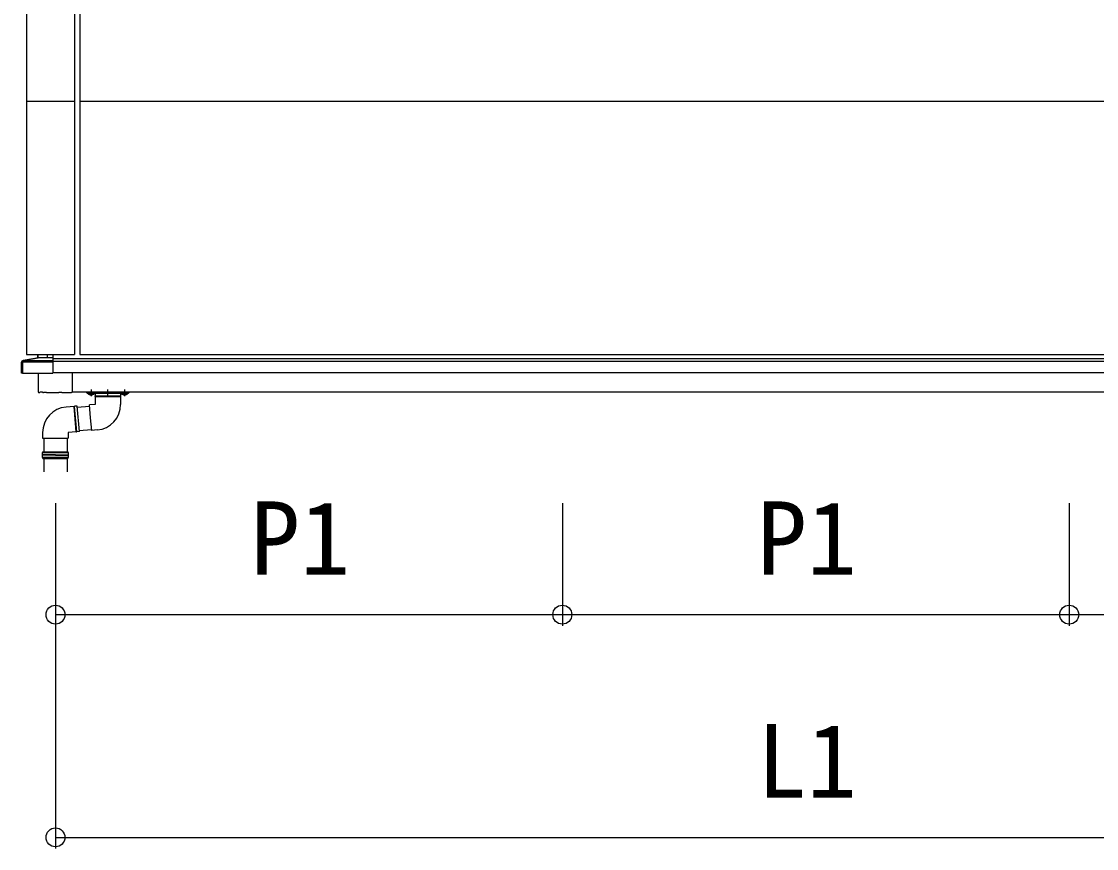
# Model space of a CAD drawing. Units: millimetres, scale not verified. Extents: x -693 to 693, y -1120 to 1121.
# Drawn here: x 284.6 to 381.1, y 429.8 to 504.1 of the extents above; entities that cross this region are included whole.
import ezdxf
from ezdxf.enums import TextEntityAlignment as Align

# ---------------------------------------------------------------- set-up
doc = ezdxf.new("R2010")
doc.units = ezdxf.units.MM
doc.header["$LTSCALE"] = 6
doc.layers.add('0-5_YKK_A1', color=4, linetype='Continuous')
doc.layers.add('0-6_YKK_D', color=6, linetype='Continuous')
doc.styles.add('ＭＳ ゴシック', font='')
doc.styles.get('ＭＳ ゴシック').set_extended_font_data('MS Gothic')

msp = doc.modelspace()

# ---------------------------------------------------------------- linework, layer by layer
at = {"layer": '0-5_YKK_A1'}
for p, q in [((285.004, 533.813), (285.004, 474.188)), ((289.304, 533.813), (289.304, 474.188)), ((289.804, 533.813), (289.804, 474.188)), ((285.004, 496.938), (289.304, 496.938)), ((289.804, 496.938), (423.854, 496.938)), ((284.691, 473.666), (286.059, 473.9)), ((286.076, 473.9), (284.708, 473.666)), ((285.004, 474.188), (289.304, 474.188)), ((286.014, 473.893), (286.014, 474.188)), ((286.059, 473.9), (286.059, 474.188)), ((286.889, 473.9), (286.076, 473.9)), ((286.889, 473.893), (286.889, 474.188)), ((287.354, 473.893), (286.889, 473.893)), ((287.354, 474.188), (287.354, 473.893)), ((287.354, 473.893), (287.354, 473.666)), ((287.354, 473.838), (423.354, 473.838)), ((289.804, 474.188), (423.854, 474.188)), ((284.554, 472.513), (284.554, 473.504)), ((284.554, 473.504), (284.654, 473.504)), ((287.354, 473.504), (284.654, 473.504)), ((284.654, 473.504), (284.654, 472.513)), ((284.708, 473.666), (287.354, 473.666)), ((287.354, 473.666), (287.354, 473.504)), ((287.354, 473.588), (423.354, 473.588)), ((287.354, 473.504), (287.354, 472.513)), ((284.654, 472.513), (284.554, 472.513)), ((284.654, 472.513), (287.354, 472.513)), ((286.054, 472.513), (286.054, 470.838)), ((287.354, 472.588), (423.354, 472.588)), ((289.104, 472.588), (289.104, 470.803)), ((290.804, 471.068), (290.804, 470.462)), ((292.304, 470.488), (292.304, 471.063)), ((293.804, 471.068), (293.804, 470.462)), ((286.429, 470.826), (286.204, 470.826)), ((286.804, 470.792), (286.529, 470.792)), ((287.904, 470.788), (287.904, 470.792)), ((288.179, 470.792), (287.904, 470.792)), ((288.179, 470.792), (288.179, 470.788)), ((289.029, 470.803), (289.104, 470.803)), ((290.429, 470.838), (294.179, 470.838)), ((290.429, 470.813), (294.179, 470.813)), ((290.479, 470.713), (294.129, 470.713)), ((290.509, 470.713), (291.099, 470.713)), ((290.509, 470.701), (290.509, 470.713)), ((291.099, 470.701), (290.509, 470.701)), ((290.679, 470.584), (290.747, 470.72)), ((290.804, 470.75), (290.747, 470.72)), ((290.804, 470.538), (290.804, 470.888)), ((290.804, 470.75), (290.862, 470.72)), ((290.929, 470.584), (290.862, 470.72)), ((291.099, 470.701), (291.099, 470.713)), ((291.154, 470.713), (293.454, 470.713)), ((291.154, 470.713), (291.154, 470.496)), ((291.154, 470.429), (291.154, 469.713)), ((291.159, 470.488), (293.45, 470.488)), ((291.159, 470.438), (293.45, 470.438)), ((293.454, 470.713), (293.454, 470.496)), ((293.454, 470.429), (293.454, 469.713)), ((293.509, 470.713), (294.099, 470.713)), ((293.509, 470.701), (293.509, 470.713)), ((294.099, 470.701), (293.509, 470.701)), ((293.679, 470.584), (293.747, 470.72)), ((293.804, 470.75), (293.747, 470.72)), ((293.804, 470.538), (293.804, 470.888)), ((293.804, 470.75), (293.862, 470.72)), ((293.929, 470.584), (293.862, 470.72)), ((294.099, 470.701), (294.099, 470.713)), ((289.268, 469.543), (288.554, 469.481)), ((289.476, 467.258), (289.277, 469.539)), ((289.526, 467.262), (289.326, 469.544)), ((289.55, 469.568), (289.334, 469.549)), ((289.751, 467.277), (289.55, 469.568)), ((289.558, 469.473), (290.665, 469.57)), ((291.154, 469.713), (290.656, 469.669)), ((286.454, 467.19), (286.454, 466.69)), ((289.468, 467.252), (288.754, 467.19)), ((288.754, 467.19), (288.754, 466.69)), ((289.751, 467.277), (289.535, 467.258)), ((289.741, 467.381), (290.848, 467.478)), ((291.355, 467.422), (290.857, 467.378)), ((286.554, 466.69), (286.554, 465.472)), ((288.654, 466.69), (288.654, 465.472)), ((286.472, 465.472), (286.422, 465.372)), ((286.422, 465.372), (286.422, 465.197)), ((287.604, 465.372), (286.422, 465.372)), ((287.604, 465.197), (286.422, 465.197)), ((287.604, 465.147), (286.422, 465.147)), ((286.472, 465.472), (288.722, 465.472)), ((288.772, 465.372), (287.604, 465.372)), ((287.604, 465.197), (288.772, 465.197)), ((287.604, 465.147), (288.772, 465.147)), ((288.772, 465.372), (288.722, 465.472)), ((288.772, 465.196), (288.772, 465.372)), ((288.772, 464.972), (288.772, 465.148)), ((286.422, 464.972), (287.604, 464.972)), ((286.472, 464.872), (288.722, 464.872)), ((286.554, 464.872), (286.554, 463.672)), ((287.604, 464.972), (288.772, 464.972)), ((288.654, 464.872), (288.654, 463.672)), ((288.722, 464.872), (288.772, 464.972))]:
    msp.add_line(p, q, dxfattribs=at)
for points in [[(289.104, 472.588), (289.104, 470.838), (422.604, 470.838)], [(286.104, 470.788), (286.204, 470.788), (286.204, 470.826)], [(286.429, 470.826), (286.467, 470.788), (286.529, 470.788), (286.529, 470.792)], [(286.804, 470.792), (286.804, 470.788), (287.904, 470.788)], [(288.179, 470.788), (289.029, 470.788), (289.029, 470.803)], [(290.429, 470.763), (290.429, 470.813), (290.429, 470.838)], [(294.179, 470.838), (294.179, 470.813), (294.179, 470.763)], [(290.857, 467.378), (290.756, 468.524), (290.656, 469.669)], [(286.454, 466.69), (287.604, 466.69), (288.754, 466.69)], [(286.422, 465.147), (286.422, 464.972), (286.472, 464.872)]]:
    msp.add_lwpolyline(points, dxfattribs=at)
for centre, radius, start, end in [((284.719, 473.504), 0.165, 99.71669, 180), ((284.7, 473.616), 0.0506, 80.39322, 99.60678), ((290.479, 470.763), 0.05, 180, 270), ((290.804, 470.948), 0.385, 219.98312, 320.01688), ((291.164, 470.496), 0.01, 180, 253.39845), ((291.164, 470.429), 0.01, 106.60155, 180), ((291.154, 470.463), 0.025, 286.60155, 73.39845), ((293.454, 470.463), 0.025, 106.60155, 253.39845), ((293.444, 470.496), 0.01, 286.60155, 0), ((293.444, 470.429), 0.01, 0, 73.39845), ((293.804, 470.948), 0.385, 219.98312, 320.01688), ((294.129, 470.763), 0.05, 270, 0), ((288.754, 467.19), 2.3, 95, 180), ((289.268, 469.533), 0.01, 21.60155, 95), ((289.301, 469.546), 0.025, 201.60155, 348.39845), ((289.335, 469.539), 0.01, 95, 168.39845), ((291.154, 469.713), 2.3, 275, 0), ((289.467, 467.262), 0.01, 275, 348.39845), ((289.501, 467.255), 0.025, 21.60155, 168.39845), ((289.534, 467.268), 0.01, 201.60155, 275), ((286.422, 465.172), 0.025, 270.04073, 89.95927), ((288.772, 465.172), 0.025, 90, 270)]:
    msp.add_arc(centre, radius, start, end, dxfattribs=at)
for centre, major_axis, ratio, start_param, end_param in [((286.059, 473.799), (0.14, 0.024), 0.70198, 1.33154, 1.451168), ((284.719, 473.504), (0, 0.165), 0.393939, 0.169588, 1.570796), ((286.104, 470.838), (-0.0355, -0.0355), 0.99628, 5.499651, 7.06672)]:
    msp.add_ellipse(centre, major_axis=major_axis, ratio=ratio, start_param=start_param, end_param=end_param, dxfattribs=at)
at = {"layer": '0-6_YKK_D'}
for p, q in [((287.604, 460.838), (287.604, 449.838)), ((287.604, 460.838), (287.604, 429.838)), ((333.104, 460.838), (333.104, 449.838)), ((333.104, 460.838), (333.104, 449.838)), ((378.604, 460.838), (378.604, 449.838)), ((378.604, 460.838), (378.604, 449.838)), ((287.604, 450.838), (333.104, 450.838)), ((333.104, 450.838), (378.604, 450.838)), ((378.604, 450.838), (424.104, 450.838)), ((287.604, 430.838), (424.104, 430.838))]:
    msp.add_line(p, q, dxfattribs=at)
for centre in [(287.604, 450.838), (333.104, 450.838), (333.104, 450.838), (378.604, 450.838), (378.604, 450.838), (287.604, 430.838)]:
    msp.add_circle(centre, 0.85, dxfattribs=at)

# ---------------------------------------------------------------- texts
at = {"layer": '0-6_YKK_D', "style": 'ＭＳ ゴシック'}
for s, p in [('P1', (305.074, 452.438)), ('P1', (350.574, 452.438)), ('L1', (350.574, 432.438))]:
    msp.add_text(s, height=6.598, dxfattribs=at).set_placement(p, align=Align.BOTTOM_LEFT)

doc.saveas('drawing.dxf')
